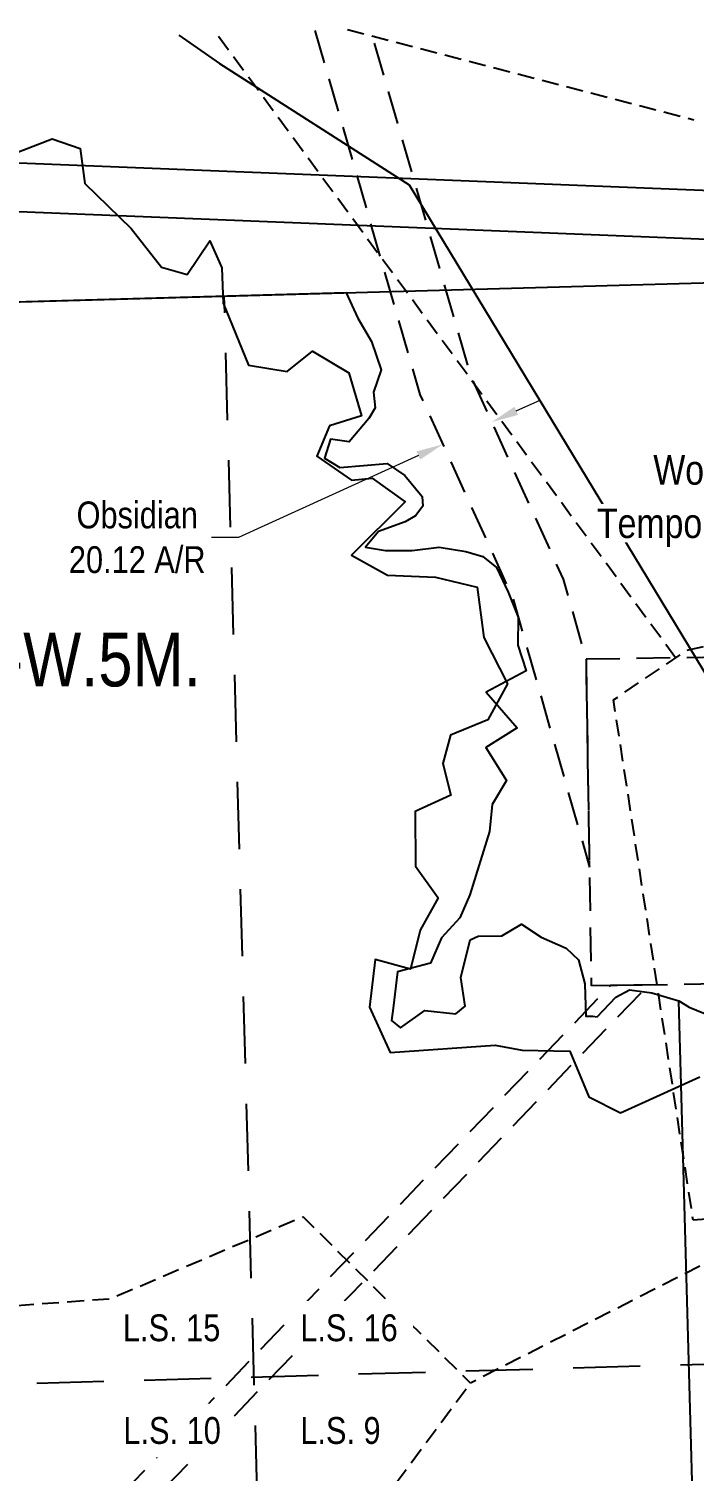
# Model space of a CAD drawing. Extents: x 634935 to 638883, y 5905921 to 5908834.
# Drawn here: x 635990 to 636238, y 5906510 to 5907048 of the extents above; entities that cross this region are included whole.
import ezdxf
from ezdxf.enums import TextEntityAlignment as Align

# ---------------------------------------------------------------- set-up
doc = ezdxf.new("R2010")
doc.units = 0
doc.header["$LTSCALE"] = 5
doc.header["$PDMODE"] = 34
doc.header["$PDSIZE"] = 0.03
for name, pattern in [('foc-ACCESSROAD', [3.75, 2.5, -1.25]), ('foc-LSD', [8, 5, -3]), ('UG_PIPE', [1.875, 1.25, -0.625])]:
    doc.linetypes.add(name, pattern=pattern)
doc.layers.get('Defpoints').update_dxf_attribs({"color": 9})
for name, color, linetype in [('AS-PIPE-UG', 44, 'UG_PIPE'), ('AS-POWER', 104, 'foc-POWER'), ('C-AR', 13, 'foc-ACCESSROAD'), ('C-RW', 13, 'Continuous'), ('C-SYMBOL', 7, 'Continuous'), ('C-WS', 13, 'foc-ACCESSROAD'), ('L-AREAREQUIRED2', 7, 'Continuous'), ('L-SEC', 7, 'Continuous'), ('L-SECTION-LSD', 7, 'foc-LSD'), ('L-TITLEDB', 4, 'Continuous'), ('T-CREEK', 160, 'Continuous')]:
    doc.layers.add(name, color=color, linetype=linetype)
doc.layers.add('C-AR-T', color=13, linetype='Continuous', lineweight=9)
doc.layers.add('C-VCE-T', color=13, linetype='Continuous', lineweight=9)
doc.styles.add('100L', font='ARIALN.TTF', dxfattribs={"height": 11})
doc.styles.add('175L', font='ARIALN.TTF', dxfattribs={"height": 20})
doc.styles.add('80CG', font='ARIALN.TTF', dxfattribs={"height": 10})
doc.styles.add('foc-LtypeFont', font='ARIALN.TTF', dxfattribs={"height": 7.349999999999999})
doc.linetypes.add('foc-POWER', pattern='A,6,-1,["P",foc-LtypeFont,S=0.2,R=0,X=-0.625,Y=-0.75],-1.239999999999999,4', length=12.24)
doc.dimstyles.new('Compass 5 000', dxfattribs={"dimscale": 5, "dimtxt": 9, "dimasz": 2, "dimexe": 0.2, "dimexo": 0.0625, "dimgap": 0.5, "dimtad": 0, "dimtih": 1, "dimtoh": 1, "dimzin": 0, "dimdsep": 46, "dimtxsty": '80CG', "dimcen": 0.1, "dimse1": 1, "dimse2": 1, "dimclrd": 256, "dimclrt": 256, "dimaunit": 1, "dimadec": 4, "dimazin": 0, "dimtfac": 0.06, "dimtofl": 0, "dimtmove": 0, "dimatfit": 1, "dimfxl": 0.2, "dimtolj": 1, "dimtzin": 0, "dimlwd": -1, "dimarcsym": 0})

# ---------------------------------------------------------------- blocks, each defined once
blk = doc.blocks.new('*D376')
at = {"layer": 'C-VCE-T', "transparency": 16777216}
for p, q in [((636286.6669365601, 5906413.36918938), (636276.6669365598, 5906413.36918938)), ((636332.9001386068, 5906398.906337931), (636286.6669365601, 5906413.36918938)), ((636361.585610942, 5906389.932836059), (636371.129530177, 5906386.947269841))]:
    blk.add_line(p, q, dxfattribs=at)
for points in [[(636333.3977329764, 5906400.496991137), (636332.402544237, 5906397.315684725), (636342.4440578418, 5906395.920771713)], [(636362.0832053116, 5906391.523489265), (636361.0880165722, 5906388.342182852), (636352.041691707, 5906392.918402275)]]:
    blk.add_solid(points, dxfattribs=at)
at = {"layer": 'Defpoints', "color": 0, "transparency": 16777216}
for p in [(636434.3043577329, 5906689.569352686), (636443.9019915981, 5906686.566983248), (636342.4440578418, 5906395.920771713)]:
    blk.add_point(p, dxfattribs=at)
at = {"layer": 'C-VCE-T', "transparency": 16777216, "insert": (636237.5809884015, 5906413.36918938), "char_height": 10, "attachment_point": 5, "style": '80CG', "bg_fill": 3, "box_fill_scale": 1.1, "bg_fill_color": 256, "bg_fill_true_color": 13158600, "bg_fill_transparency": 0}
blk.add_mtext('\\A1;Obsidian\\P10.06 P/L R/W\\PPlan 3142 MC', dxfattribs=at)
blk = doc.blocks.new('*D423')
at = {"layer": 'C-AR-T', "transparency": 16777216}
for p, q in [((636172.0622908734, 5906905.644581656), (636181.1613782789, 5906909.792666562)), ((636135.562171184, 5906889.004935412), (636068.5255825128, 5906858.44434738)), ((636068.5255825128, 5906858.44434738), (636058.5255825128, 5906858.444347381))]:
    blk.add_line(p, q, dxfattribs=at)
for points in [[(636171.3709433889, 5906907.161096224), (636172.7536383579, 5906904.128067087), (636162.9632034684, 5906901.496496749)], [(636134.8708236995, 5906890.521449979), (636136.2535186685, 5906887.488420842), (636144.661258589, 5906893.153020318)]]:
    blk.add_solid(points, dxfattribs=at)
at = {"layer": 'Defpoints', "color": 0, "transparency": 16777216}
for p in [(636144.661258589, 5906893.153020318), (636170.2462007054, 5906885.520780262), (636151.9442558261, 5906877.17730383)]:
    blk.add_point(p, dxfattribs=at)
at = {"layer": 'C-AR-T', "transparency": 16777216, "insert": (636030.7902482697, 5906858.44434738), "char_height": 10, "attachment_point": 5, "style": '80CG'}
blk.add_mtext('\\A1;Obsidian\\P20.12 A/R', dxfattribs=at)

msp = doc.modelspace()

# ---------------------------------------------------------------- linework, layer by layer
at = {"layer": 'AS-PIPE-UG'}
for points in [[(636231.4488823531, 5906813.560840363), (636060.3746197424, 5907046.209755379)], [(636109.1595102804, 5907047.79193976), (636238.2701143512, 5907014.16617768)]]:
    msp.add_lwpolyline(points, dxfattribs=at)
at = {"layer": 'AS-PIPE-UG', "flags": 128}
for points in [[(636280.3687566705, 5906607.122501339), (636237.9692829392, 5906603.93637357), (636208.3112904769, 5906797.90989482), (636235.6599189758, 5906816.408882425), (636286.9647348197, 5906827.445820364), (636383.5741429288, 5906786.457888274), (636382.4787825153, 5906769.688994168)], [(636436.0425037143, 5906288.760095251), (636383.3887680044, 5906431.888616389), (636349.5671061695, 5906429.444445362), (636334.5662969977, 5906503.092904395), (636284.191858566, 5906515.414704815), (636280.3687566705, 5906607.122501339), (636154.9507916757, 5906543.167356468), (636092.6778308462, 5906605.169814792), (636020.8302149934, 5906574.549159138), (635931.117654646, 5906568.000285985), (635805.0510354115, 5906558.481087117), (635706.819990945, 5906552.769513615), (635685.1791548685, 5906565.000460224), (635678.6630630282, 5906583.556169734), (635678.0791825079, 5906592.934313422), (635676.7059499614, 5906648.360667473), (635665.1614573199, 5906651.674071323), (635663.923461084, 5906657.192073845), (635662.2602177289, 5906692.634599305), (635658.9222499809, 5906701.966519156), (635632.6042922237, 5906719.231384331), (635610.0762649933, 5906723.96222853)], [(636000.9412705093, 5906175.438858562), (636018.5529053373, 5906178.963794389), (636015.9446274026, 5906262.588842696), (636100.1076679829, 5906294.305342053), (636099.2758464313, 5906468.269308829), (636154.9507916757, 5906543.167356468)]]:
    msp.add_lwpolyline(points, dxfattribs=at)
at = {"layer": 'AS-POWER', "flags": 128}
msp.add_lwpolyline([(636046.2935354237, 5907045.753079727), (636061.408915932, 5907035.21022963), (636132.151546711, 5906989.908848572), (636277.0896479143, 5906750.560332349), (636429.617, 5906754.781), (636460.316, 5906754.042), (636495.0831706272, 5906768.682452765), (636569.2765472244, 5906770.872738511)], dxfattribs=at)
at = {"layer": 'C-AR', "flags": 128}
msp.add_lwpolyline([(635924.0806123514, 5906382.271042361), (636221.2878184331, 5906691.578424481), (636207.1193574705, 5906691.352612225), (635923.7070717707, 5906396.401782104)], close=True, dxfattribs=at)
at = {"layer": 'C-RW', "flags": 128}
msp.add_lwpolyline([(635573.4816043107, 5906982.640038775), (635661.090642328, 5906986.650130048), (635949.293642328, 5906999.631130043), (636434.1566423288, 5906980.168130043), (636434.759642328, 5906958.858130048), (636438.692642328, 5906817.038130049), (636438.969642328, 5906807.047130048), (636449.0216423288, 5906807.331130044), (636459.0746423285, 5906807.615130048), (636462.1015997368, 5906807.700676157), (636462.6259967358, 5906789.427239539), (636459.580642328, 5906789.341130049), (636449.5286423287, 5906789.058130048), (636439.4766423281, 5906788.774130048), (636439.9816423281, 5906770.501130048), (636421.7046423281, 5906769.985130047), (636420.6916423286, 5906806.531130048), (636420.4136423281, 5906816.522130048), (636416.4816423288, 5906958.346130048), (636416.3616423281, 5906962.583130048), (635949.343642328, 5906981.335130049), (635661.5866423281, 5906968.371130047), (635573.9820951477, 5906964.35920901)], dxfattribs=at)
at = {"layer": 'C-WS', "flags": 128}
msp.add_lwpolyline([(636198.1646023279, 5906813.145377719), (636320.0691208689, 5906815.088251698), (636322.0119948474, 5906693.183733157), (636200.1074763065, 5906691.240859178)], close=True, dxfattribs=at)
at = {"layer": 'L-SEC'}
msp.add_line((636464.0052924175, 5906959.513495471), (635662.4336423287, 5906937.153130044), dxfattribs=at)
at = {"layer": 'L-SECTION-LSD'}
for p, q in [((636085.4266423282, 5906142.516630043), (636063.2171423283, 5906948.417130044)), ((635673.4691423287, 5906534.072630043), (636475.1746423288, 5906556.861130048))]:
    msp.add_line(p, q, dxfattribs=at)
at = {"layer": 'L-TITLEDB', "flags": 128}
for points in [[(636108.7076423287, 5906949.691130048), (635662.4336423287, 5906937.153130044), (635684.5046423288, 5906130.992130043), (636480.8680000004, 5906153.755999997), (636480.2944602425, 5906173.741893193)], [(636247.1113741085, 5906166.305539595), (636232.6806423281, 5906685.677130048), (636236.5166423287, 5906683.369130048), (636244.6696423289, 5906679.993130048)]]:
    msp.add_lwpolyline(points, dxfattribs=at)
at = {"layer": 'L-TITLEDB'}
msp.add_lwpolyline([(636108.7076423287, 5906949.691130048), (636113.013642328, 5906940.168130049), (636118.0926423281, 5906931.545130048), (636121.6846423288, 5906920.925130049), (636118.8146423281, 5906912.616130048), (636119.445642328, 5906906.747130048), (636117.0856423281, 5906902.772130048), (636109.8236423287, 5906894.049130048), (636102.8406423287, 5906895.125130048), (636100.5576423286, 5906887.958130043), (636106.2926423281, 5906884.578130048), (636123.8816423286, 5906886.006130048), (636130.529642328, 5906881.566130043), (636137.022642328, 5906873.769130048), (636137.2366423281, 5906870.102130048), (636134.4876423281, 5906866.573130048), (636130.6736423288, 5906864.237130048), (636120.6736423287, 5906860.661130048), (636115.8566423287, 5906854.843130048), (636123.314642328, 5906853.579130048), (636133.3126423287, 5906853.533130043), (636143.3146423287, 5906854.786130048), (636153.3056423287, 5906853.240130048), (636159.5356423287, 5906851.313130048), (636164.7486423287, 5906847.226130043), (636169.0906423281, 5906838.098130043), (636172.7646423288, 5906828.767130043), (636172.6126423281, 5906818.270130048), (636175.7136423282, 5906808.764130048), (636160.7756423281, 5906800.759130048), (636172.3686423281, 5906787.509130048), (636160.7046423288, 5906780.146130043), (636168.4206423281, 5906767.878130048), (636163.0556423288, 5906758.921130048), (636162.0516423283, 5906748.859130044), (636154.7066423286, 5906725.264130048), (636150.989642328, 5906716.629130048), (636144.1816423282, 5906709.222130048), (636140.0336423286, 5906699.710130048), (636127.7466423287, 5906696.477130043), (636126.2176423281, 5906682.920130048), (636125.560642328, 5906678.313130048), (636128.8506423287, 5906675.581130048), (636138.0266423286, 5906682.054130043), (636149.5606423281, 5906680.787130048), (636152.986642328, 5906683.668130048), (636151.4016423286, 5906694.357130048), (636154.8816423287, 5906708.474130047), (636157.8706423286, 5906709.761130048), (636166.6696423288, 5906709.881130049), (636174.0476423285, 5906714.254130048), (636181.3096423281, 5906709.404130048), (636190.6106423282, 5906705.329130048), (636195.2616423287, 5906700.970130048), (636197.6346423286, 5906692.073130048), (636198.0166423281, 5906679.994130048), (636200.5936423286, 5906679.994130048), (636202.1826423281, 5906679.784130049), (636209.1226423283, 5906687.042130047), (636214.2236423283, 5906689.818130043), (636222.6386423281, 5906688.725130048), (636232.6806423281, 5906685.677130048), (636236.5166423287, 5906683.369130048), (636244.6696423289, 5906679.993130048)], dxfattribs=at)
at = {"layer": 'T-CREEK', "flags": 128}
msp.add_lwpolyline([(635982.6448312582, 5907000.667586667), (635999.1468092102, 5907007.056675788), (636009.5846309387, 5907003.399868768), (636011.2386070577, 5906990.387678418), (636028.583875379, 5906973.69140467), (636039.8758081738, 5906959.256916412), (636049.3914711021, 5906956.480845273), (636057.8988511951, 5906969.021352142), (636062.3765639317, 5906959.020809727), (636062.8435180959, 5906945.841862297), (636072.2375656872, 5906922.660291909), (636086.6954875566, 5906920.299243251), (636096.1198069942, 5906927.871802081), (636109.6625482484, 5906919.788660903), (636114.3855478421, 5906903.846491226), (636102.4717661312, 5906900.116864781), (636097.7878289106, 5906888.755653377), (636110.6017277408, 5906879.755385276), (636118.3836733401, 5906880.538775033), (636130.5938331294, 5906871.675769011), (636110.6558219553, 5906851.853459753), (636124.0336479907, 5906844.366800619), (636141.9036776612, 5906843.587902441), (636157.4436834764, 5906839.900594538), (636159.9817065551, 5906821.207804682), (636168.792560468, 5906803.863599596), (636161.4548824312, 5906790.489489045), (636147.4878129233, 5906784.758294902), (636144.7325893592, 5906774.192608895), (636147.7114740066, 5906762.413457204), (636134.3528161581, 5906756.246601644), (636134.5327718378, 5906735.849674054), (636142.9106626057, 5906724.045285415), (636136.2928017233, 5906712.037694399), (636132.5815760433, 5906697.549277561), (636119.4454727838, 5906701.140222824), (636117.3117077294, 5906683.386854736), (636125.0596234668, 5906666.466886171), (636164.200783734, 5906669.187489723), (636174.2009093132, 5906667.249305709), (636191.9555854553, 5906666.989344438), (636199.1077269185, 5906649.90588125), (636210.951700475, 5906643.88153118), (636240.4907425442, 5906657.327865891)], dxfattribs=at)

# ---------------------------------------------------------------- texts
at = {"layer": 'C-SYMBOL', "color": 3, "style": '175L'}
msp.add_text('N.E.1/4 Sec. 4-50-7-W.5M.', height=19.99999999999998, dxfattribs=at).set_placement((635916.9743232309, 5906796.927987025), align=Align.BOTTOM_CENTER)
at = {"layer": 'L-AREAREQUIRED2', "color": 5, "style": '100L'}
msp.add_text('Workspace = 0.101 ha  0.25 Ac.', height=10.99940569678016, dxfattribs=at).set_placement((636312.97938721, 5906874.831997199), align=Align.BOTTOM_CENTER)

# ---------------------------------------------------------------- dimensions: what is measured, and where the dimension line sits
at = {"layer": 'C-AR-T'}
dim = msp.add_linear_dim(base=(636144.661258589, 5906893.153020318), p1=(636170.2462007054, 5906885.520780263), p2=(636151.9442558263, 5906877.177303831), angle=204.50725680821233, text='Obsidian\\P20.12 A/R', dimstyle='Compass 5 000', dxfattribs=at)
dim.commit()
dim.dimension.update_dxf_attribs({"geometry": '*D423', "text_midpoint": (636030.7902482697, 5906858.44434738), "dimtype": 161})

# ---------------------------------------------------------------- next in the draw order: texts
at = {"layer": 'L-AREAREQUIRED2', "color": 5, "insert": (636312.97938721, 5906869.244553061), "char_height": 11, "width": 221.7257844475097, "attachment_point": 2, "style": '100L', "bg_fill": 3, "box_fill_scale": 1.15, "bg_fill_color": 256, "bg_fill_true_color": 256, "bg_fill_transparency": 0}
msp.add_mtext('Temporary Access = 0.096 ha  0.24 Ac.', dxfattribs=at)
at = {"layer": 'L-SECTION-LSD', "char_height": 9.999999999999991, "attachment_point": 1, "style": '100L', "bg_fill": 3, "box_fill_scale": 1.5, "bg_fill_color": 256, "bg_fill_transparency": 0}
for s, width, insert in [('\\pi1.8458;L.S. 15', 36.85944639103013, (636023.6142635706, 5906568.798247097)), ('L.S. 16', 36.94143658023826, (636091.5736641107, 5906568.798247097)), ('\\pi2.0291;L.S. 10', 36.95405045550105, (636023.6142635706, 5906530.513535562)), ('L.S. 9', 30.52728100911002, (636091.5736641107, 5906530.513535562))]:
    msp.add_mtext_dynamic_manual_height_columns(s, width=width, gutter_width=55, heights=[0], dxfattribs=dict(at, insert=insert))

# ---------------------------------------------------------------- next in the draw order: dimensions: what is measured, and where the dimension line sits
at = {"layer": 'C-VCE-T'}
dim = msp.add_linear_dim(base=(636342.4440578418, 5906395.920771713), p1=(636443.9019915982, 5906686.566983249), p2=(636434.3043577329, 5906689.569352687), angle=162.6290689084842, text='Obsidian\\P10.06 P/L R/W\\PPlan 3142 MC', dimstyle='Compass 5 000', override={"dimtfill": 1}, dxfattribs=at)
dim.commit()
dim.dimension.update_dxf_attribs({"geometry": '*D376', "text_midpoint": (636237.5809884015, 5906413.36918938), "dimtype": 161})

# ---------------------------------------------------------------- next in the draw order: linework, layer by layer
at = {"layer": 'C-AR', "flags": 128}
msp.add_lwpolyline([(636096.9605172632, 5907047.396303816), (636136.1614614942, 5906911.797864495), (636170.7429541167, 5906835.941166506), (636199.4019935422, 5906735.505972439), (636198.1646023279, 5906813.145377719), (636189.6708741494, 5906842.911526722), (636155.0748608778, 5906918.80007668), (636117.7037403678, 5907048.069044971)], dxfattribs=at)

doc.saveas('drawing.dxf')
